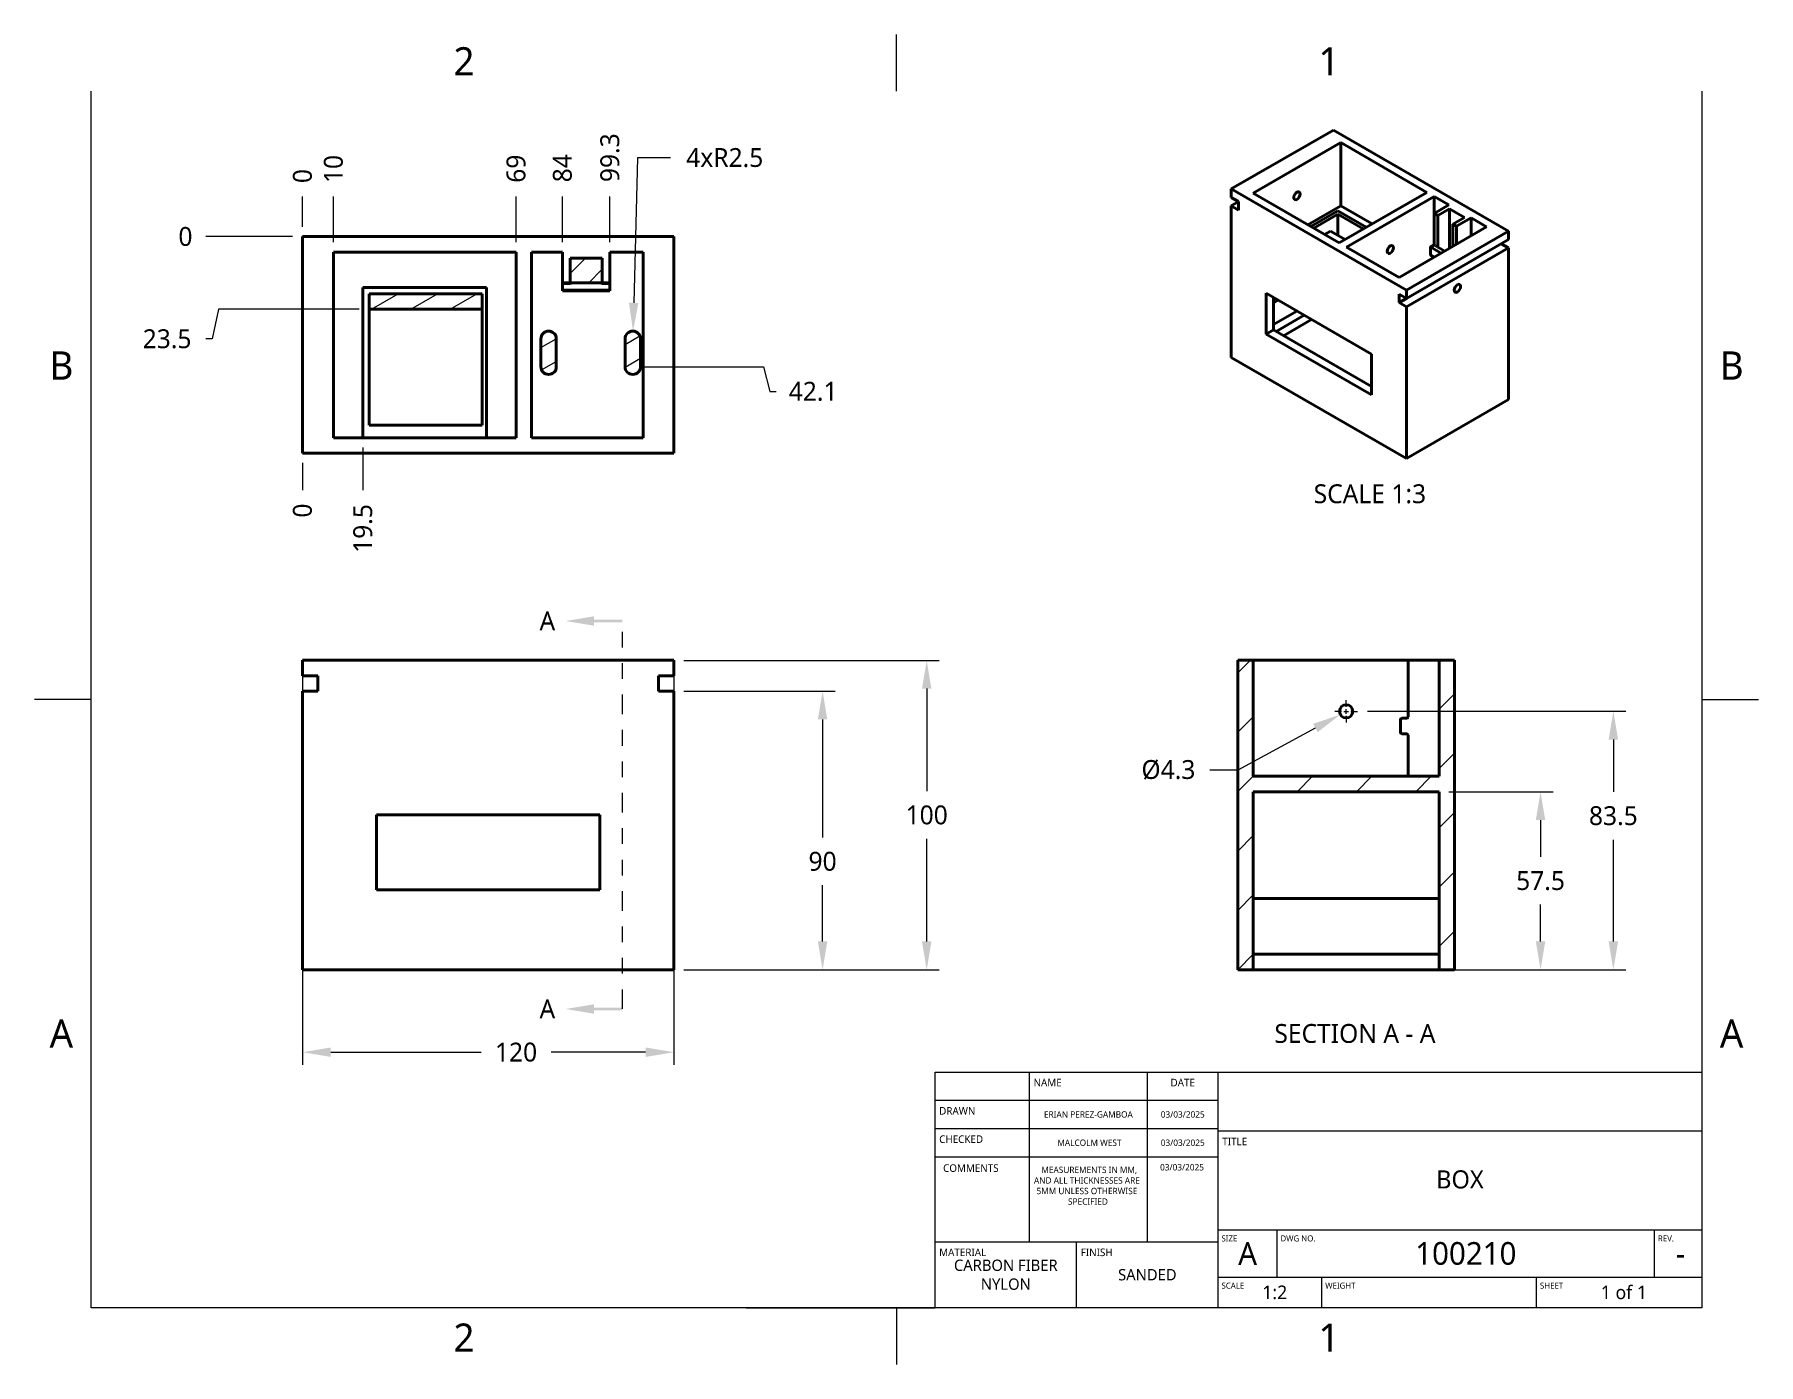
# Model space of a CAD drawing. Header units: inches. Extents: x 0 to 11, y 0 to 8.5.
import ezdxf

# ---------------------------------------------------------------- set-up
doc = ezdxf.new("R2010")
doc.units = ezdxf.units.IN
doc.header["$LTSCALE"] = 0.5
doc.header["$MEASUREMENT"] = 0
doc.header["$PDMODE"] = 33
doc.header["$PDSIZE"] = 0.03937
doc.linetypes.add('CENTER', pattern=[0.72, 0.45, -0.09, 0.09, -0.09])
doc.linetypes.add('ONS_PHANTOM', pattern=[0.5, 0.25, -0.05, 0.05, -0.05, 0.05, -0.05])
for name, color, linetype, lineweight in [('ANNOTATION_TEXT', 7, 'Continuous', 25), ('BORDER_FRAME', 7, 'Continuous', 15), ('BORDER_ZONES', 7, 'Continuous', 15), ('CENTERMARKS', 7, 'Continuous', 13), ('SECTION_CUTTING_LINE', 7, 'ONS_PHANTOM', 70), ('TANGENT_LINES', 7, 'Continuous', 15), ('TITLE_BLOCK', 7, 'Continuous', 15), ('VIEW_HATCHES', 7, 'Continuous', 15), ('Visible', 7, 'Continuous', 40)]:
    doc.layers.add(name, color=color, linetype=linetype, lineweight=lineweight)
doc.styles.add('Onshape-Custom-Style-Note_1000045C', font='')
doc.styles.add('Onshape-Custom-Style-Note_100004B0', font='')
doc.styles.add('Onshape-Standard', font='NotoSans-Regular.ttf')
doc.styles.add('Onshape-Standard-Dimension', font='')
doc.styles.add('Onshape-Standard-Fields', font='')
doc.styles.add('Onshape-Standard-View-Label', font='NotoSans-Regular.ttf', dxfattribs={"height": 0.12})
doc.styles.get('Onshape-Custom-Style-Note_1000045C').set_extended_font_data('Noto Sans')
doc.styles.get('Onshape-Custom-Style-Note_100004B0').set_extended_font_data('Noto Sans')
doc.styles.get('Onshape-Standard-Dimension').set_extended_font_data('Noto Sans')
doc.styles.get('Onshape-Standard-Fields').set_extended_font_data('Noto Sans')
doc.dimstyles.new('Onshape-OrdinateStyle', dxfattribs={"dimtxt": 0.12, "dimasz": 0.02, "dimexe": 0.08, "dimexo": 0.0625, "dimgap": 0.09, "dimtad": 0, "dimtih": 1, "dimtoh": 1, "dimlfac": 25.4, "dimzin": 11, "dimdsep": 46, "dimtxsty": 'Onshape-Standard-Dimension', "dimcen": 0.09, "dimclrd": 7, "dimclre": 7, "dimclrt": 7, "dimadec": 1, "dimazin": 0, "dimtfac": 1, "dimtofl": 0, "dimtmove": 0, "dimatfit": 3, "dimfxl": 0, "dimtolj": 1, "dimtzin": 11, "dimlwd": 13, "dimlwe": 13, "dimarcsym": 0})
doc.dimstyles.new('Onshape-Standard$0', dxfattribs={"dimtxt": 0.12, "dimasz": 0.18, "dimexe": 0.08, "dimexo": 0.0625, "dimgap": 0.09, "dimtad": 0, "dimtih": 1, "dimtoh": 1, "dimlfac": 25.4, "dimzin": 11, "dimdsep": 46, "dimtxsty": 'Onshape-Standard-Dimension', "dimcen": 0.09, "dimclrd": 7, "dimclre": 7, "dimclrt": 7, "dimadec": 1, "dimazin": 0, "dimtfac": 1, "dimtofl": 0, "dimtmove": 0, "dimatfit": 3, "dimfxl": 0, "dimtolj": 1, "dimtzin": 11, "dimlwd": 13, "dimlwe": 13, "dimarcsym": 0})
doc.dimstyles.new('Onshape-Standard$3', dxfattribs={"dimtxt": 0.12, "dimasz": 0.18, "dimexe": 0.08, "dimexo": 0.0625, "dimgap": 0.09, "dimtad": 0, "dimtih": 1, "dimtoh": 1, "dimlfac": 25.4, "dimzin": 11, "dimdsep": 46, "dimtxsty": 'Onshape-Standard-Dimension', "dimcen": 0, "dimclrd": 7, "dimclre": 7, "dimclrt": 7, "dimadec": 1, "dimazin": 0, "dimtfac": 1, "dimtofl": 0, "dimtmove": 0, "dimatfit": 3, "dimfxl": 0, "dimtolj": 1, "dimtzin": 11, "dimlwd": 13, "dimlwe": 13, "dimarcsym": 0})
doc.dimstyles.new('Onshape-Standard$4', dxfattribs={"dimtxt": 0.12, "dimasz": 0.18, "dimexe": 0.08, "dimexo": 0.0625, "dimgap": 0.09, "dimtad": 0, "dimtih": 1, "dimtoh": 1, "dimlfac": 25.4, "dimzin": 11, "dimdsep": 46, "dimtxsty": 'Onshape-Standard-Dimension', "dimcen": 0, "dimclrd": 7, "dimclre": 7, "dimclrt": 7, "dimadec": 1, "dimazin": 0, "dimtfac": 1, "dimtofl": 0, "dimtmove": 0, "dimatfit": 3, "dimfxl": 0, "dimtolj": 1, "dimtzin": 11, "dimlwd": 13, "dimlwe": 13, "dimarcsym": 0})
pattern_1 = [(210, (0.019, 0), (0.0625, -0.1082532), [])]

# ---------------------------------------------------------------- blocks, each defined once
blk = doc.blocks.new('*D1')
at = {"layer": 'ANNOTATION_TEXT', "color": 7, "lineweight": 13}
for p, q in [((8.513, 4.175), (10.157, 4.175)), ((10.077, 3.995), (10.077, 3.662)), ((10.077, 2.711), (10.077, 3.358)), ((9.031, 2.531), (10.157, 2.531))]:
    blk.add_line(p, q, dxfattribs=at)
at = {"layer": 'ANNOTATION_TEXT', "color": 7}
for points in [[(10.107, 3.995), (10.047, 3.995), (10.077, 4.175)], [(10.047, 2.711), (10.107, 2.711), (10.077, 2.531)]]:
    blk.add_solid(points, dxfattribs=at)
at = {"layer": 'Defpoints', "color": 0}
for p in [(8.45, 4.175), (8.969, 2.531), (10.077, 2.531)]:
    blk.add_point(p, dxfattribs=at)
at = {"layer": 'ANNOTATION_TEXT', "color": 7, "insert": (10.077, 3.51), "char_height": 0.12, "attachment_point": 5, "style": 'Onshape-Standard-Dimension'}
blk.add_mtext('\\A1;83.5', dxfattribs=at)
blk = doc.blocks.new('*D2')
at = {"layer": 'ANNOTATION_TEXT', "color": 7, "lineweight": 13}
for p, q in [((9.031, 3.663), (9.694, 3.663)), ((9.614, 3.483), (9.614, 3.248)), ((9.614, 2.711), (9.614, 2.946)), ((9.031, 2.531), (9.694, 2.531))]:
    blk.add_line(p, q, dxfattribs=at)
at = {"layer": 'ANNOTATION_TEXT', "color": 7}
for points in [[(9.644, 3.483), (9.584, 3.483), (9.614, 3.663)], [(9.584, 2.711), (9.644, 2.711), (9.614, 2.531)]]:
    blk.add_solid(points, dxfattribs=at)
at = {"layer": 'Defpoints', "color": 0}
for p in [(8.969, 3.663), (8.969, 2.531), (9.614, 2.531)]:
    blk.add_point(p, dxfattribs=at)
at = {"layer": 'ANNOTATION_TEXT', "color": 7, "insert": (9.614, 3.097), "char_height": 0.12, "attachment_point": 5, "style": 'Onshape-Standard-Dimension'}
blk.add_mtext('\\A1;57.5', dxfattribs=at)
blk = doc.blocks.new('*D3')
at = {"layer": 'ANNOTATION_TEXT', "color": 7, "lineweight": 13}
for p, q in [((4.167, 4.499), (5.791, 4.499)), ((5.711, 4.319), (5.711, 3.667)), ((5.711, 2.711), (5.711, 3.364)), ((4.167, 2.531), (5.791, 2.531))]:
    blk.add_line(p, q, dxfattribs=at)
at = {"layer": 'ANNOTATION_TEXT', "color": 7}
for points in [[(5.741, 4.319), (5.681, 4.319), (5.711, 4.499)], [(5.681, 2.711), (5.741, 2.711), (5.711, 2.531)]]:
    blk.add_solid(points, dxfattribs=at)
at = {"layer": 'Defpoints', "color": 0}
for p in [(4.104, 4.499), (5.711, 4.499), (4.104, 2.531)]:
    blk.add_point(p, dxfattribs=at)
at = {"layer": 'ANNOTATION_TEXT', "color": 7, "insert": (5.711, 3.515), "char_height": 0.12, "attachment_point": 5, "style": 'Onshape-Standard-Dimension'}
blk.add_mtext('\\A1;100', dxfattribs=at)
blk = doc.blocks.new('*D4')
at = {"layer": 'ANNOTATION_TEXT', "color": 7, "lineweight": 13}
for p, q in [((1.742, 4.437), (1.742, 1.926)), ((4.104, 4.437), (4.104, 1.926)), ((1.922, 2.006), (2.878, 2.006)), ((3.924, 2.006), (3.323, 2.006))]:
    blk.add_line(p, q, dxfattribs=at)
at = {"layer": 'ANNOTATION_TEXT', "color": 7}
for points in [[(1.922, 2.036), (1.922, 1.976), (1.742, 2.006)], [(3.924, 1.976), (3.924, 2.036), (4.104, 2.006)]]:
    blk.add_solid(points, dxfattribs=at)
at = {"layer": 'Defpoints', "color": 0}
for p in [(1.742, 4.499), (4.104, 4.499), (1.742, 2.006)]:
    blk.add_point(p, dxfattribs=at)
at = {"layer": 'ANNOTATION_TEXT', "color": 7, "insert": (3.1, 2.006), "char_height": 0.12, "attachment_point": 5, "style": 'Onshape-Standard-Dimension'}
blk.add_mtext('\\A1;120', dxfattribs=at)
blk = doc.blocks.new('*D5')
at = {"layer": 'ANNOTATION_TEXT', "color": 7, "lineweight": 13}
for p, q in [((4.167, 4.303), (5.129, 4.303)), ((5.049, 4.123), (5.049, 3.371)), ((5.049, 2.711), (5.049, 3.068)), ((4.167, 2.531), (5.129, 2.531))]:
    blk.add_line(p, q, dxfattribs=at)
at = {"layer": 'ANNOTATION_TEXT', "color": 7}
for points in [[(5.079, 4.123), (5.019, 4.123), (5.049, 4.303)], [(5.019, 2.711), (5.079, 2.711), (5.049, 2.531)]]:
    blk.add_solid(points, dxfattribs=at)
at = {"layer": 'Defpoints', "color": 0}
for p in [(4.104, 4.303), (4.104, 2.531), (5.049, 2.531)]:
    blk.add_point(p, dxfattribs=at)
at = {"layer": 'ANNOTATION_TEXT', "color": 7, "insert": (5.049, 3.22), "char_height": 0.12, "attachment_point": 5, "style": 'Onshape-Standard-Dimension'}
blk.add_mtext('\\A1;90', dxfattribs=at)
blk = doc.blocks.new('*D6')
at = {"layer": 'ANNOTATION_TEXT', "color": 7, "lineweight": 13}
for p, q in [((7.691, 3.802), (8.183, 4.069)), ((7.511, 3.802), (7.691, 3.802))]:
    blk.add_line(p, q, dxfattribs=at)
at = {"layer": 'ANNOTATION_TEXT', "color": 7}
blk.add_solid([(8.197, 4.042), (8.168, 4.095), (8.341, 4.154)], dxfattribs=at)
at = {"layer": 'Defpoints', "color": 0}
for p in [(8.415, 4.195), (8.341, 4.154)]:
    blk.add_point(p, dxfattribs=at)
at = {"layer": 'ANNOTATION_TEXT', "color": 7, "insert": (7.248, 3.802), "char_height": 0.12, "attachment_point": 5, "style": 'Onshape-Standard-Dimension'}
blk.add_mtext('\\A1;%%c4.3', dxfattribs=at)
blk = doc.blocks.new('*D7')
at = {"layer": 'ANNOTATION_TEXT', "color": 7, "lineweight": 13}
blk.add_line((1.742, 7.258), (1.742, 7.45), dxfattribs=at)
at = {"layer": 'Defpoints', "color": 0}
for p in [(1.742, 7.45), (1.742, 7.195)]:
    blk.add_point(p, dxfattribs=at)
at = {"layer": 'ANNOTATION_TEXT', "color": 7, "insert": (1.742, 7.58), "char_height": 0.12, "attachment_point": 5, "rotation": 90, "style": 'Onshape-Standard-Dimension'}
blk.add_mtext('\\A1;0', dxfattribs=at)
blk = doc.blocks.new('*D8')
at = {"layer": 'ANNOTATION_TEXT', "color": 7, "lineweight": 13}
blk.add_line((1.939, 7.159), (1.939, 7.45), dxfattribs=at)
at = {"layer": 'Defpoints', "color": 0}
for p in [(1.939, 7.45), (1.939, 7.097)]:
    blk.add_point(p, dxfattribs=at)
at = {"layer": 'ANNOTATION_TEXT', "color": 7, "insert": (1.939, 7.625), "char_height": 0.12, "attachment_point": 5, "rotation": 90, "style": 'Onshape-Standard-Dimension'}
blk.add_mtext('\\A1;10', dxfattribs=at)
blk = doc.blocks.new('*D9')
at = {"layer": 'ANNOTATION_TEXT', "color": 7, "lineweight": 13}
blk.add_line((3.1, 7.159), (3.1, 7.45), dxfattribs=at)
at = {"layer": 'Defpoints', "color": 0}
for p in [(3.1, 7.45), (3.1, 7.097)]:
    blk.add_point(p, dxfattribs=at)
at = {"layer": 'ANNOTATION_TEXT', "color": 7, "insert": (3.1, 7.627), "char_height": 0.12, "attachment_point": 5, "rotation": 90, "style": 'Onshape-Standard-Dimension'}
blk.add_mtext('\\A1;69', dxfattribs=at)
blk = doc.blocks.new('*D10')
at = {"layer": 'ANNOTATION_TEXT', "color": 7, "lineweight": 13}
blk.add_line((1.742, 5.755), (1.742, 5.582), dxfattribs=at)
at = {"layer": 'Defpoints', "color": 0}
for p in [(1.742, 5.817), (1.742, 5.582)]:
    blk.add_point(p, dxfattribs=at)
at = {"layer": 'ANNOTATION_TEXT', "color": 7, "insert": (1.742, 5.452), "char_height": 0.12, "attachment_point": 5, "rotation": 90, "style": 'Onshape-Standard-Dimension'}
blk.add_mtext('\\A1;0', dxfattribs=at)
blk = doc.blocks.new('*D11')
at = {"layer": 'ANNOTATION_TEXT', "color": 7, "lineweight": 13}
blk.add_line((2.126, 5.853), (2.126, 5.582), dxfattribs=at)
at = {"layer": 'Defpoints', "color": 0}
for p in [(2.126, 5.916), (2.126, 5.582)]:
    blk.add_point(p, dxfattribs=at)
at = {"layer": 'ANNOTATION_TEXT', "color": 7, "insert": (2.126, 5.338), "char_height": 0.12, "attachment_point": 5, "rotation": 90, "style": 'Onshape-Standard-Dimension'}
blk.add_mtext('\\A1;19.5', dxfattribs=at)
blk = doc.blocks.new('*D22')
at = {"layer": 'ANNOTATION_TEXT', "color": 7, "lineweight": 13}
blk.add_line((3.395, 7.159), (3.395, 7.45), dxfattribs=at)
at = {"layer": 'Defpoints', "color": 0}
for p in [(3.395, 7.45), (3.395, 7.097)]:
    blk.add_point(p, dxfattribs=at)
at = {"layer": 'ANNOTATION_TEXT', "color": 7, "insert": (3.395, 7.63), "char_height": 0.12, "attachment_point": 5, "rotation": 90, "style": 'Onshape-Standard-Dimension'}
blk.add_mtext('\\A1;84', dxfattribs=at)
blk = doc.blocks.new('*D23')
at = {"layer": 'ANNOTATION_TEXT', "color": 7, "lineweight": 13}
blk.add_line((3.697, 7.159), (3.697, 7.45), dxfattribs=at)
at = {"layer": 'Defpoints', "color": 0}
for p in [(3.697, 7.45), (3.697, 7.097)]:
    blk.add_point(p, dxfattribs=at)
at = {"layer": 'ANNOTATION_TEXT', "color": 7, "insert": (3.697, 7.697), "char_height": 0.12, "attachment_point": 5, "rotation": 90, "style": 'Onshape-Standard-Dimension'}
blk.add_mtext('\\A1;99.3', dxfattribs=at)
blk = doc.blocks.new('*D24')
at = {"layer": 'ANNOTATION_TEXT', "color": 7, "lineweight": 13}
for p, q in [((3.872, 7.697), (3.848, 6.773)), ((4.081, 7.697), (3.872, 7.697))]:
    blk.add_line(p, q, dxfattribs=at)
at = {"layer": 'ANNOTATION_TEXT', "color": 7}
blk.add_solid([(3.818, 6.774), (3.878, 6.773), (3.844, 6.593)], dxfattribs=at)
at = {"layer": 'Defpoints', "color": 0}
for p in [(3.844, 6.593), (3.842, 6.544)]:
    blk.add_point(p, dxfattribs=at)
at = {"layer": 'ANNOTATION_TEXT', "color": 7, "insert": (4.427, 7.697), "char_height": 0.12, "attachment_point": 5, "style": 'Onshape-Standard-Dimension'}
blk.add_mtext('\\A1;4xR2.5', dxfattribs=at)
blk = doc.blocks.new('*D29')
at = {"layer": 'ANNOTATION_TEXT', "color": 7, "lineweight": 13}
for p, q in [((3.905, 6.367), (4.673, 6.367)), ((4.673, 6.367), (4.713, 6.21)), ((4.713, 6.21), (4.753, 6.21))]:
    blk.add_line(p, q, dxfattribs=at)
at = {"layer": 'Defpoints', "color": 0}
for p in [(3.842, 6.367), (4.753, 6.21)]:
    blk.add_point(p, dxfattribs=at)
at = {"layer": 'ANNOTATION_TEXT', "color": 7, "insert": (4.989, 6.21), "char_height": 0.12, "attachment_point": 5, "style": 'Onshape-Standard-Dimension'}
blk.add_mtext('\\A1;42.1', dxfattribs=at)
blk = doc.blocks.new('*D31')
at = {"layer": 'ANNOTATION_TEXT', "color": 7, "lineweight": 13}
blk.add_line((1.679, 7.195), (1.128, 7.195), dxfattribs=at)
at = {"layer": 'Defpoints', "color": 0}
for p in [(1.128, 7.195), (1.742, 7.195)]:
    blk.add_point(p, dxfattribs=at)
at = {"layer": 'ANNOTATION_TEXT', "color": 7, "insert": (0.998, 7.195), "char_height": 0.12, "attachment_point": 5, "style": 'Onshape-Standard-Dimension'}
blk.add_mtext('\\A1;0', dxfattribs=at)
blk = doc.blocks.new('*D33')
at = {"layer": 'ANNOTATION_TEXT', "color": 7, "lineweight": 13}
for p, q in [((1.208, 6.733), (1.168, 6.544)), ((2.103, 6.733), (1.208, 6.733)), ((1.168, 6.544), (1.128, 6.544))]:
    blk.add_line(p, q, dxfattribs=at)
at = {"layer": 'Defpoints', "color": 0}
for p in [(2.165, 6.733), (1.128, 6.544)]:
    blk.add_point(p, dxfattribs=at)
at = {"layer": 'ANNOTATION_TEXT', "color": 7, "insert": (0.881, 6.544), "char_height": 0.12, "attachment_point": 5, "style": 'Onshape-Standard-Dimension'}
blk.add_mtext('\\A1;23.5', dxfattribs=at)

msp = doc.modelspace()

# ---------------------------------------------------------------- hatches: boundary and pattern name
at = {"layer": 'VIEW_HATCHES'}
h = msp.add_hatch(dxfattribs=at)
h.set_pattern_fill('ANSI31', color=256, pattern_type=2)
h.set_pattern_definition([(45, (0.019, 0), (-0.0883883, 0.0883883), [])])
h.paths.add_polyline_path([(3.64739, 6.89953), (3.64739, 7.05746), (3.44464, 7.05746), (3.44464, 6.89953)])
h = msp.add_hatch(dxfattribs=at)
h.set_pattern_fill('ANSI31', color=178, angle=165, pattern_type=2)
h.set_pattern_definition(pattern_1)
h.paths.add_polyline_path([(2.88361, 6.73266), (2.88361, 6.83108), (2.16511, 6.83108), (2.16511, 6.73266)])
h = msp.add_hatch(dxfattribs=at)
h.set_pattern_fill('ANSI31', color=178, angle=165, pattern_type=2)
h.set_pattern_definition(pattern_1)
h.paths.add_polyline_path([(3.35605, 6.36696), (3.35605, 6.54413, 1), (3.25763, 6.54413), (3.25763, 6.36696, 1)])
h = msp.add_hatch(dxfattribs=at)
h.set_pattern_fill('ANSI31', color=178, angle=165, pattern_type=2)
h.set_pattern_definition(pattern_1)
h.paths.add_polyline_path([(3.89149, 6.36696), (3.89149, 6.54413, 1), (3.79306, 6.54413), (3.79306, 6.36696, 1)])
h = msp.add_hatch(dxfattribs=at)
h.set_pattern_fill('ANSI31', color=256, scale=2.13588, style=0, pattern_type=2)
h.set_pattern_definition([(45, (7.68919, 2.53096), (-0.188787, 0.188787), [])])
edge = h.paths.add_edge_path(flags=0)
edge.add_line((7.78761, 2.53096), (7.78761, 3.66285))
edge.add_line((8.96871, 3.66285), (7.78761, 3.66285))
edge.add_line((8.96871, 2.53096), (8.96871, 3.66285))
edge.add_line((9.06714, 2.53096), (8.96871, 2.53096))
edge.add_line((9.06714, 4.49947), (9.06714, 2.53096))
edge.add_line((9.06714, 4.49947), (8.96871, 4.49947))
edge.add_line((8.96871, 3.76128), (8.96871, 4.49947))
edge.add_line((8.96871, 3.76128), (7.78761, 3.76128))
edge.add_line((7.78761, 3.76128), (7.78761, 4.49947))
edge.add_line((7.78761, 4.49947), (7.68919, 4.49947))
edge.add_line((7.68919, 4.49947), (7.68919, 2.53096))
edge.add_line((7.78761, 2.53096), (7.68919, 2.53096))

# ---------------------------------------------------------------- linework, layer by layer
at = {"layer": 'BORDER_FRAME'}
for p, q in [((0.399, 0.38), (0.399, 8.12)), ((10.639, 8.12), (10.639, 0.38)), ((10.639, 0.38), (0.399, 0.38))]:
    msp.add_line(p, q, dxfattribs=at)
at = {"layer": 'BORDER_ZONES'}
for p, q in [((5.519, 8.12), (5.519, 8.481)), ((0.399, 4.25), (0.038, 4.25)), ((10.639, 4.25), (11, 4.25)), ((5.519, 0.38), (5.519, 0.019))]:
    msp.add_line(p, q, dxfattribs=at)
at = {"layer": 'CENTERMARKS', "linetype": 'CENTER'}
for p, q in [((8.34854, 4.17466), (8.30621, 4.17466)), ((8.37816, 4.20429), (8.37816, 4.24661)), ((8.40779, 4.17466), (8.45011, 4.17466)), ((8.37816, 4.14504), (8.37816, 4.10271))]:
    msp.add_line(p, q, dxfattribs=at)
at = {"layer": 'CENTERMARKS', "linetype": 'Continuous'}
for p, q in [((8.36335, 4.17466), (8.39298, 4.17466)), ((8.37816, 4.15985), (8.37816, 4.18948))]:
    msp.add_line(p, q, dxfattribs=at)
at = {"layer": 'SECTION_CUTTING_LINE', "color": 7, "lineweight": 13}
msp.add_line((3.77613, 2.28096), (3.77613, 4.74947), dxfattribs=at)
for points in [[(3.41613, 4.74947), (3.59613, 4.71947), (3.59613, 4.77947)], [(3.59613, 4.74197), (3.77613, 4.74197), (3.59613, 4.75697), (3.77613, 4.75697)], [(3.41613, 2.28096), (3.59613, 2.25096), (3.59613, 2.31096)], [(3.59613, 2.27346), (3.77613, 2.27346), (3.59613, 2.28846), (3.77613, 2.28846)]]:
    msp.add_solid(points, dxfattribs=at)
at = {"layer": 'TANGENT_LINES'}
for p, q in [((8.91861, 7.13096), (8.98588, 7.09211)), ((8.95572, 7.1256), (8.93252, 7.13899)), ((8.93716, 7.14703), (8.96036, 7.13363)), ((8.9766, 7.08676), (8.91397, 7.12292)), ((8.91397, 7.08006), (8.93948, 7.06533)), ((3.44464, 6.89014), (3.39542, 6.89014)), ((3.39542, 6.86061), (3.6966, 6.86061)), ((3.6966, 6.89014), (3.64739, 6.89014))]:
    msp.add_line(p, q, dxfattribs=at)
at = {"layer": 'TITLE_BLOCK'}
for p, q in [((5.764, 0.38), (5.764, 1.88)), ((5.764, 1.88), (7.564, 1.88)), ((6.364, 0.8), (6.364, 1.88)), ((7.114, 0.8), (7.114, 1.88)), ((7.564, 0.38), (7.564, 1.88)), ((7.564, 1.88), (10.639, 1.88)), ((5.764, 1.7), (7.564, 1.7)), ((5.764, 1.52), (7.564, 1.52)), ((7.564, 1.505), (10.639, 1.505)), ((5.764, 1.34), (7.564, 1.34)), ((5.764, 0.8), (7.564, 0.8)), ((6.664, 0.38), (6.664, 0.8)), ((7.564, 0.875), (10.639, 0.875)), ((7.939, 0.575), (7.939, 0.875)), ((10.339, 0.575), (10.339, 0.875)), ((7.564, 0.575), (10.639, 0.575)), ((8.224, 0.38), (8.224, 0.575)), ((9.589, 0.38), (9.589, 0.575)), ((4.564, 0.38), (5.764, 0.38))]:
    msp.add_line(p, q, dxfattribs=at)
at = {"layer": 'Visible'}
for p, q in [((7.6473, 7.49795), (8.29687, 7.87298)), ((7.78649, 7.47116), (8.34327, 7.79262)), ((9.41042, 7.23007), (8.29687, 7.87298)), ((8.34327, 7.79262), (8.34327, 7.3908)), ((8.34327, 7.79262), (8.89077, 7.47652)), ((8.76085, 6.85504), (7.6473, 7.49795)), ((7.6473, 7.49795), (7.6473, 7.44437)), ((7.78649, 7.47116), (8.33399, 7.15506)), ((8.33399, 7.15506), (8.89077, 7.47652)), ((7.6937, 7.41759), (7.6473, 7.44437)), ((7.6937, 7.41759), (7.6473, 7.3908)), ((7.6937, 7.36401), (7.6473, 7.3908)), ((7.6473, 7.3908), (7.6473, 6.42643)), ((7.6937, 7.36401), (7.6937, 7.41759)), ((8.13448, 7.27025), (8.34327, 7.3908)), ((8.15304, 7.25954), (8.32471, 7.35865)), ((8.32471, 7.35865), (8.50566, 7.25418)), ((8.34327, 7.3908), (8.54278, 7.27561)), ((8.38039, 7.12828), (8.93716, 7.44973)), ((8.93716, 7.44973), (8.93716, 7.34258)), ((8.93716, 7.44973), (9.02996, 7.39616)), ((8.93716, 7.34258), (9.02996, 7.39616)), ((8.96036, 7.32919), (9.0346, 7.37205)), ((9.0346, 7.12024), (9.0346, 7.37205)), ((9.0346, 7.37205), (9.13018, 7.31686)), ((8.32471, 7.33722), (8.1716, 7.24882)), ((8.32471, 7.33722), (8.32471, 7.20328)), ((8.32471, 7.33722), (8.4871, 7.24347)), ((8.71445, 6.9354), (9.27123, 7.25686)), ((8.93716, 7.34258), (8.96036, 7.32919)), ((8.93716, 7.34258), (8.93716, 7.14703)), ((8.96036, 7.13363), (8.96036, 7.32919)), ((9.05594, 7.274), (9.13018, 7.31686)), ((9.05594, 7.274), (9.07914, 7.26061)), ((9.05594, 7.13256), (9.05594, 7.274)), ((9.07914, 7.26061), (9.17194, 7.31419)), ((9.07914, 7.26061), (9.07914, 7.14596)), ((9.17194, 7.31419), (9.27123, 7.25686)), ((9.17194, 7.31419), (9.17194, 7.19953)), ((1.74188, 5.8173), (1.74188, 7.19526)), ((4.10408, 7.19526), (1.74188, 7.19526)), ((4.10408, 7.19526), (4.10408, 5.8173)), ((8.27831, 7.23007), (8.24119, 7.20864)), ((8.27831, 7.23007), (8.37111, 7.1765)), ((8.38039, 7.12828), (8.71445, 6.9354)), ((9.41042, 7.23007), (8.76085, 6.85504)), ((9.41042, 7.1765), (8.76085, 6.80146)), ((8.91861, 7.13096), (8.93252, 7.13899)), ((8.96036, 7.12828), (8.95572, 7.1256)), ((8.96036, 7.12828), (9.00444, 7.10283)), ((9.41042, 7.12292), (9.36403, 7.14971)), ((9.41042, 7.23007), (9.41042, 7.1765)), ((1.93873, 7.09683), (3.10015, 7.09683)), ((1.93873, 5.91573), (1.93873, 7.09683)), ((3.10015, 5.91573), (3.10015, 7.09683)), ((3.19857, 5.91573), (3.19857, 7.09683)), ((3.19857, 7.09683), (3.39542, 7.09683)), ((3.39542, 6.89998), (3.39542, 7.09683)), ((3.44464, 6.89998), (3.44464, 7.05746)), ((3.44464, 7.05746), (3.64739, 7.05746)), ((3.64739, 6.89998), (3.64739, 7.05746)), ((3.6966, 6.89998), (3.6966, 7.09683)), ((3.6966, 7.09683), (3.90723, 7.09683)), ((3.90723, 5.91573), (3.90723, 7.09683)), ((9.41042, 7.12292), (8.76085, 6.74789)), ((8.91397, 7.12292), (8.91397, 7.08006)), ((8.91532, 7.07705), (8.93756, 7.06422)), ((8.93716, 7.06445), (8.93716, 7.06399)), ((9.41042, 7.12292), (9.41042, 6.15855)), ((2.12574, 6.87045), (2.91314, 6.87045)), ((2.12574, 5.91573), (2.12574, 6.87045)), ((2.16511, 6.83108), (2.88361, 6.83108)), ((2.16511, 6.83108), (2.16511, 5.99447)), ((2.88361, 6.83108), (2.88361, 5.99447)), ((2.91314, 6.87045), (2.91314, 5.91573)), ((3.39542, 6.89998), (3.44464, 6.89998)), ((3.39542, 6.89014), (3.39542, 6.89998)), ((3.39542, 6.86061), (3.39542, 6.89014)), ((3.39542, 6.85077), (3.39542, 6.86061)), ((3.6966, 6.85077), (3.39542, 6.85077)), ((3.44464, 6.89998), (3.64739, 6.89998)), ((3.44464, 6.89998), (3.44464, 6.89014)), ((3.64739, 6.89998), (3.6966, 6.89998)), ((3.64739, 6.89014), (3.64739, 6.89998)), ((3.6966, 6.89998), (3.6966, 6.89014)), ((3.6966, 6.86061), (3.6966, 6.89014)), ((3.6966, 6.86061), (3.6966, 6.85077)), ((7.86908, 6.57484), (7.86908, 6.83415)), ((7.86908, 6.83415), (8.53907, 6.44733)), ((7.91548, 6.80736), (7.91548, 6.60163)), ((8.71445, 6.82825), (8.76085, 6.80146)), ((8.71445, 6.77468), (8.71445, 6.82825)), ((8.76085, 6.80146), (8.71445, 6.77468)), ((8.76085, 6.85504), (8.76085, 6.80146)), ((2.16511, 6.73266), (2.88361, 6.73266)), ((7.91548, 6.77414), (7.94425, 6.79075)), ((8.06488, 6.7211), (7.91548, 6.63484)), ((7.93311, 6.59145), (8.11128, 6.69431)), ((8.71445, 6.77468), (8.76085, 6.74789)), ((8.76085, 6.74789), (8.76085, 5.78352)), ((7.86908, 6.57484), (7.91548, 6.60163)), ((8.53907, 6.2416), (7.91548, 6.60163)), ((7.97951, 6.56466), (8.15768, 6.66752)), ((3.25763, 6.54413), (3.25763, 6.36696)), ((3.35605, 6.54413), (3.35605, 6.36696)), ((3.79306, 6.54413), (3.79306, 6.36696)), ((3.89149, 6.54413), (3.89149, 6.36696)), ((7.86908, 6.57484), (8.53907, 6.18802)), ((8.76085, 5.78352), (7.6473, 6.42643)), ((8.53907, 6.18802), (8.53907, 6.44733)), ((9.41042, 6.15855), (8.76085, 5.78352)), ((2.16511, 5.99447), (2.88361, 5.99447)), ((4.10408, 5.8173), (1.74188, 5.8173)), ((1.93873, 5.91573), (3.10015, 5.91573)), ((3.19857, 5.91573), (3.90723, 5.91573)), ((4.10408, 4.49947), (1.74188, 4.49947)), ((1.74188, 4.49947), (1.74188, 4.40104)), ((4.10408, 4.49947), (4.10408, 4.40104)), ((7.78761, 4.49947), (7.68919, 4.49947)), ((7.68919, 4.49947), (7.68919, 2.53096)), ((7.78761, 4.49947), (8.77186, 4.49947)), ((7.78761, 3.76128), (7.78761, 4.49947)), ((8.77186, 4.49947), (8.77186, 4.14021)), ((8.77186, 4.49947), (8.96871, 4.49947)), ((8.96871, 3.76128), (8.96871, 4.49947)), ((9.06714, 4.49947), (8.96871, 4.49947)), ((9.06714, 4.49947), (9.06714, 2.53096)), ((1.8403, 4.40104), (1.74188, 4.40104)), ((1.8403, 4.30262), (1.8403, 4.40104)), ((4.00566, 4.30262), (4.00566, 4.40104)), ((4.00566, 4.40104), (4.10408, 4.40104)), ((1.74188, 4.30262), (1.74188, 2.53096)), ((1.8403, 4.30262), (1.74188, 4.30262)), ((4.00566, 4.30262), (4.10408, 4.30262)), ((4.10408, 4.30262), (4.10408, 2.53096)), ((8.72265, 4.12053), (8.72265, 4.04179)), ((8.73249, 4.13037), (8.76202, 4.13037)), ((8.73249, 4.03195), (8.76202, 4.03195)), ((8.77186, 4.0221), (8.77186, 3.76128)), ((8.96871, 3.76128), (7.78761, 3.76128)), ((8.96871, 3.66285), (7.78761, 3.66285)), ((7.78761, 2.53096), (7.78761, 3.66285)), ((8.96871, 2.53096), (8.96871, 3.66285)), ((2.21235, 3.51521), (3.63361, 3.51521)), ((2.21235, 3.03884), (2.21235, 3.51521)), ((3.63361, 3.03884), (3.63361, 3.51521)), ((2.21235, 3.03884), (3.63361, 3.03884)), ((7.78761, 2.98372), (8.96871, 2.98372)), ((4.10408, 2.53096), (1.74188, 2.53096)), ((7.78761, 2.53096), (7.68919, 2.53096)), ((7.78761, 2.62939), (8.96871, 2.62939)), ((7.78761, 2.53096), (8.96871, 2.53096)), ((9.06714, 2.53096), (8.96871, 2.53096))]:
    msp.add_line(p, q, dxfattribs=at)
msp.add_circle((8.37816, 4.17466), 0.04232, dxfattribs=at)
for centre, radius, start, end in [((3.30684, 6.54413), 0.04921, 0, 180), ((3.84227, 6.54413), 0.04921, 0, 180), ((3.30684, 6.36696), 0.04921, 180, 0), ((3.84227, 6.36696), 0.04921, 180, 0), ((8.73249, 4.12053), 0.00984, 90, 180), ((8.76202, 4.14021), 0.00984, 270, 0), ((8.73249, 4.04179), 0.00984, 180, 270), ((8.76202, 4.0221), 0.00984, 0, 90)]:
    msp.add_arc(centre, radius, start, end, dxfattribs=at)
at = {"layer": 'Visible', "extrusion": (0, 0, -1)}
for centre in [(8.06488, 7.45509), (8.65878, 7.1122)]:
    msp.add_ellipse(centre, major_axis=(-0.01411, -0.02444), ratio=0.57735027, dxfattribs=at)
for centre, start_param, end_param in [((8.91861, 7.1256), 0.78539816, 2.35619449), ((8.95572, 7.13096), 3.92699082, 5.49778714), ((8.91861, 7.08274), 0, 0.78539816)]:
    msp.add_ellipse(centre, major_axis=(-0.00328, -0.00568), ratio=0.57735027, start_param=start_param, end_param=end_param, dxfattribs=at)
at = {"layer": 'Visible'}
msp.add_ellipse((8.93252, 7.14435), major_axis=(0.00328, 0.00568), ratio=0.57735027, start_param=3.92699082, end_param=5.49778714, dxfattribs=at)
msp.add_ellipse((9.08564, 6.86576), major_axis=(0.01411, 0.02444), ratio=0.57735027, dxfattribs=at)

# ---------------------------------------------------------------- texts
at = {"layer": 'ANNOTATION_TEXT', "color": 7, "char_height": 0.12, "attachment_point": 2, "style": 'Onshape-Standard-View-Label'}
for s, insert in [('SCALE 1:3', (8.52886, 5.61905)), ('SECTION A - A ', (8.43393, 2.18533))]:
    msp.add_mtext(s, dxfattribs=dict(at, insert=insert))
at = {"layer": 'BORDER_ZONES', "char_height": 0.18, "attachment_point": 5, "style": 'Onshape-Standard'}
for s, insert in [('2', (2.769, 8.31)), ('1', (8.269, 8.31)), ('B', (0.209, 6.375)), ('B', (10.829, 6.375)), ('A', (0.209, 2.125)), ('A', (10.829, 2.125)), ('2', (2.769, 0.19)), ('1', (8.269, 0.19))]:
    msp.add_mtext(s, dxfattribs=dict(at, insert=insert))
at = {"layer": 'SECTION_CUTTING_LINE', "color": 7, "linetype": 'Continuous', "lineweight": -3, "char_height": 0.12, "width": 0.1070027, "attachment_point": 1, "style": 'Onshape-Standard'}
for insert in [(3.24929, 4.80947), (3.24929, 2.34096)]:
    msp.add_mtext('\\fNoto Sans|b0|i0|c0|p0;\\W1.0000000000;\\T1.0000000000;\\o\\lA', dxfattribs=dict(at, insert=insert))
at = {"layer": 'TITLE_BLOCK'}
for s, insert, char_height, width, attachment_point, style in [('NAME', (6.3904, 1.8368), 0.048, 0.735, 1, 'Onshape-Standard'), ('DATE', (7.339, 1.8368), 0.048, 0.441, 2, 'Onshape-Standard'), ('DRAWN', (5.7904, 1.6568), 0.048, 0.588, 1, 'Onshape-Standard'), ('ERIAN PEREZ-GAMBOA', (6.739, 1.61), 0.04032, 0.75, 5, 'Onshape-Standard-Fields'), ('03/03/2025', (7.339, 1.61), 0.04032, 0.45, 5, 'Onshape-Standard-Fields'), ('CHECKED', (5.7904, 1.4768), 0.048, 0.588, 1, 'Onshape-Standard'), (' MALCOLM WEST', (6.739, 1.43), 0.04032, 0.75, 5, 'Onshape-Standard-Fields'), ('03/03/2025 ', (7.339, 1.43), 0.04032, 0.45, 5, 'Onshape-Standard-Fields'), ('TITLE', (7.5904, 1.4618), 0.048, 0.3675, 1, 'Onshape-Standard'), ('COMMENTS ', (5.99179, 1.26849), 0.048, 0.6, 5, 'Onshape-Custom-Style-Note_1000045C'), ('{\\fNoto Sans|b0|i0|c0|p0;\\W8.18264;   }\\P{\\fNoto Sans|b0|i0|c0|p0;\\W2.20019; }MEASUREMENTS IN MM, {\\fNoto Sans|b0|i0|c0|p0;\\W2.20019; }AND ALL THICKNESSES ARE {\\fNoto Sans|b0|i0|c0|p0;\\W2.20019; }5MM UNLESS OTHERWISE {\\fNoto Sans|b0|i0|c0|p0;\\W2.20019; }SPECIFIED', (6.73644, 1.19002), 0.04032, 0.75, 5, 'Onshape-Standard-Fields'), (' 03/03/2025', (7.32768, 1.27372), 0.04032, 0.45, 5, 'Onshape-Custom-Style-Note_100004B0'), ('BOX', (9.1015, 1.196), 0.1152, 2.775, 5, 'Onshape-Standard-Fields'), ('SIZE', (7.58512, 0.84044), 0.0384, 0.3675, 1, 'Onshape-Standard'), ('A', (7.7515, 0.725), 0.144, 0.375, 5, 'Onshape-Standard-Fields'), ('DWG NO.', (7.96012, 0.84044), 0.0384, 2.352, 1, 'Onshape-Standard'), ('100210', (9.139, 0.725), 0.144, 2.4, 5, 'Onshape-Standard-Fields'), ('REV.', (10.36012, 0.84044), 0.0384, 0.294, 1, 'Onshape-Standard'), ('MATERIAL', (5.7904, 0.7568), 0.048, 0.882, 1, 'Onshape-Standard'), ('CARBON FIBER NYLON ', (6.214, 0.59), 0.072, 0.9, 5, 'Onshape-Standard-Fields'), ('FINISH', (6.6904, 0.7568), 0.048, 0.882, 1, 'Onshape-Standard'), ('-', (10.504, 0.725), 0.144, 0.27, 5, 'Onshape-Standard-Fields'), ('SANDED ', (7.114, 0.59), 0.072, 0.9, 5, 'Onshape-Standard-Fields'), ('SCALE', (7.58512, 0.54044), 0.0384, 0.6468, 1, 'Onshape-Standard'), ('1:2', (7.924, 0.4775), 0.0864, 0.6, 5, 'Onshape-Standard-Fields'), ('WEIGHT', (8.24512, 0.54044), 0.0384, 1.3377, 1, 'Onshape-Standard'), ('SHEET', (9.61012, 0.54044), 0.0384, 1.029, 1, 'Onshape-Standard'), ('1 of 1', (10.144, 0.4775), 0.0864, 0.99, 5, 'Onshape-Standard-Fields')]:
    msp.add_mtext(s, dxfattribs=dict(at, insert=insert, char_height=char_height, width=width, attachment_point=attachment_point, style=style))

# ---------------------------------------------------------------- dimensions: what is measured, and where the dimension line sits
at = {"layer": 'ANNOTATION_TEXT'}
for feature_location, offset, dtype, origin, picture, middle in [((3.6966, 7.09683, 0.7874), (0, 0.35335), 1, (1.74188, 7.19526, 0.7874), '*D23', (3.6966, 7.69689)), ((3.39542, 7.09683, 0.7874), (0, 0.35335), 1, (1.74188, 7.19526, 0.7874), '*D22', (3.39542, 7.63014)), ((3.10015, 7.09683, 0.7874), (0, 0.35335), 1, (1.74188, 7.19526, 0.7874), '*D9', (3.10015, 7.62696)), ((1.93873, 7.09683, 0.7874), (0, 0.35335), 1, (1.74188, 7.19526, 0.7874), '*D8', (1.93873, 7.62479)), ((1.7418794827, 7.1952553354, 0.7874015748), (0, 0.2549290092), 1, (1.7418794827, 7.1952553354, 0.7874015748), '*D7', (1.7418794827, 7.579870993)), ((1.7418794827, 7.1952553354, 0.7874015748), (-0.6137515251, 0), 0, (1.7418794827, 7.1952553354, 0.7874015748), '*D31', (0.9984413091, 7.1952553354)), ((2.16511, 6.73266, 0.04921), (-1.03698, -0.18853), 0, (1.74188, 7.19526, 0.7874), '*D33', (0.88085, 6.54413)), ((1.7418794827, 5.8173025795, 0.7874015748), (0, -0.2353227574), 1, (1.7418794827, 5.8173025795, 0.7874015748), '*D10', (1.7418794827, 5.4522931736)), ((2.12574, 5.91573, 0.19685), (0, -0.33375), 1, (1.74188, 5.8173, 0.7874), '*D11', (2.12574, 5.33814))]:
    dim = msp.add_ordinate_dim(feature_location=feature_location, offset=offset, dtype=dtype, origin=origin, dimstyle='Onshape-OrdinateStyle', override={"dimlfac": 50.8, "dimpost": ''}, dxfattribs=at)
    dim.commit()
    dim.dimension.update_dxf_attribs({"geometry": picture, "text_midpoint": middle})
dim = msp.add_radius_dim(center=(3.84227, 6.54413, 0.04921), mpoint=(3.84352, 6.59333, 0.04921), dimstyle='Onshape-Standard$4', override={"dimexe": 0.012884, "dimlfac": 50.8, "dimpost": '4xR<>', "dimse1": 0, "dimtofl": 0, "dimtmove": 0, "dimatfit": 0}, dxfattribs=at)
dim.commit()
dim.dimension.update_dxf_attribs({"geometry": '*D24', "text_midpoint": (4.42661, 7.69689), "dimtype": 164})
dim = msp.add_ordinate_dim(feature_location=(3.84227, 6.36696, 0.04921), offset=(0.9112, -0.15722), dtype=0, origin=(4.10408, 7.19526, 0.7874), text='42.1', dimstyle='Onshape-OrdinateStyle', override={"dimlfac": 50.8, "dimpost": ''}, dxfattribs=at)
dim.commit()
dim.dimension.update_dxf_attribs({"geometry": '*D29', "text_midpoint": (4.98918, 6.20974)})
for base, p1, p2, angle, picture, middle, dimtype in [((1.74188, 2.00619), (4.10408, 4.49947), (1.74188, 4.49947), 180, '*D4', (3.10015, 2.00619), 161), ((5.71139, 4.49947), (4.10408, 2.53096), (4.10408, 4.49947), 90, '*D3', (5.71139, 3.51521), 160), ((5.04924, 2.53096), (4.10408, 4.30262), (4.10408, 2.53096), 270, '*D5', (5.04924, 3.21994), 161), ((10.07705, 2.53096), (8.45011, 4.17466, 0.27559), (8.96871, 2.53096, -1.08268), 90, '*D1', (10.07705, 3.51026), 160), ((9.61382, 2.53096), (8.96871, 3.66285, 0.85315), (8.96871, 2.53096, -1.08268), 90, '*D2', (9.61382, 3.09691), 160)]:
    dim = msp.add_linear_dim(base=base, p1=p1, p2=p2, angle=angle, dimstyle='Onshape-Standard$0', override={"dimlfac": 50.8, "dimpost": ''}, dxfattribs=at)
    dim.commit()
    dim.dimension.update_dxf_attribs({"geometry": picture, "text_midpoint": middle, "dimtype": dimtype})
dim = msp.add_diameter_dim_2p(p1=(8.41537, 4.19484, 0.27559), p2=(8.34096, 4.15449, 0.27559), dimstyle='Onshape-Standard$3', override={"dimlfac": 50.8, "dimpost": '%%c<>', "dimtofl": 0, "dimtmove": 0, "dimatfit": 3}, dxfattribs=at)
dim.commit()
dim.dimension.update_dxf_attribs({"geometry": '*D6', "text_midpoint": (7.24796, 3.8022), "dimtype": 163})

doc.saveas('drawing.dxf')
